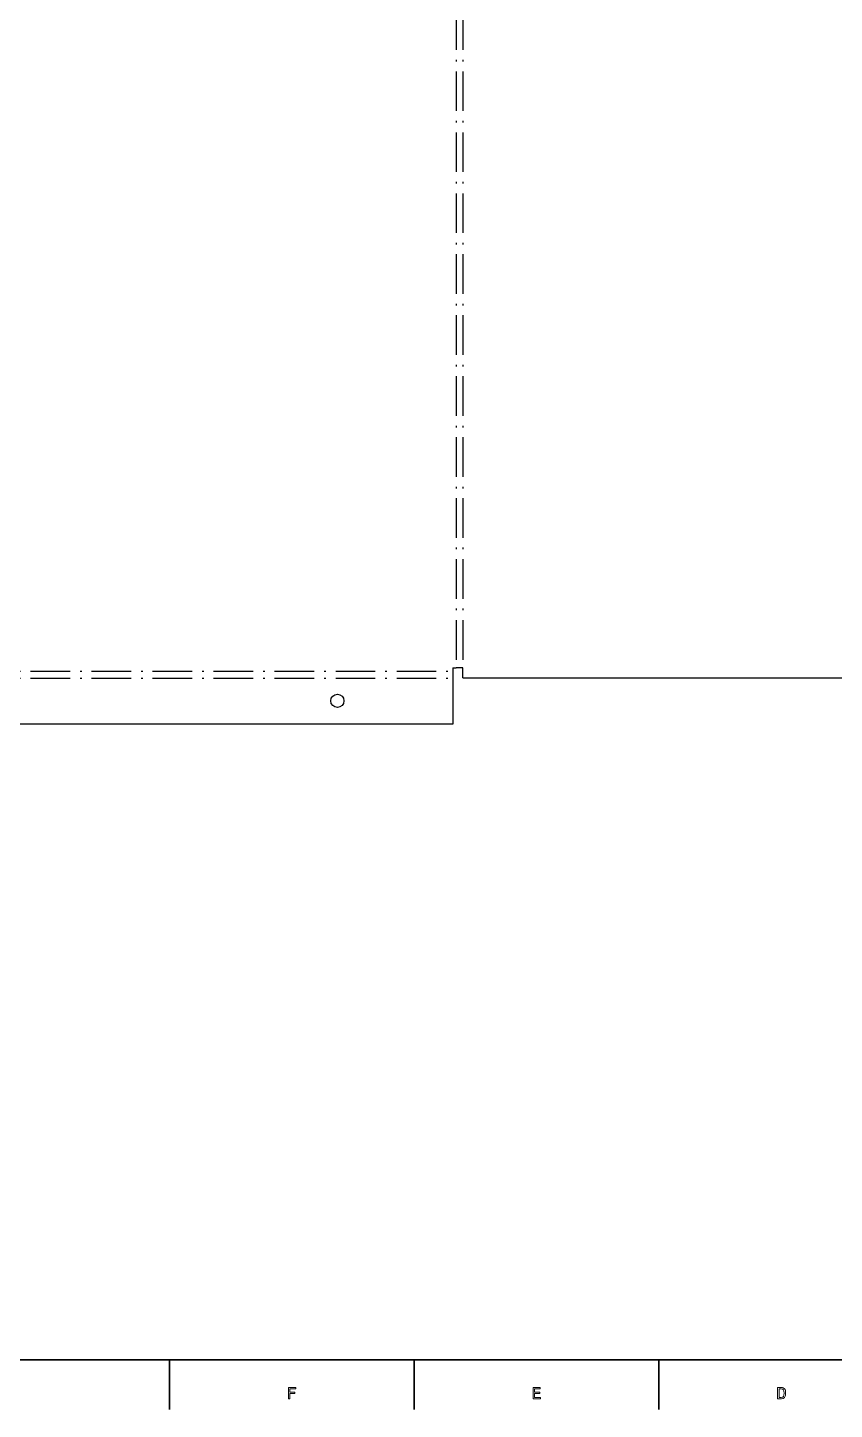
# Model space of a CAD drawing. Extents: x 0 to 1189, y 0 to 841.
# Drawn here: x 699.9 to 944.5, y 5 to 424.2 of the extents above; entities that cross this region are included whole.
import ezdxf

# ---------------------------------------------------------------- set-up
doc = ezdxf.new("R2010")
doc.units = 0
doc.linetypes.add('DASHDOT', pattern=[18.5, 12, -3, 0.5, -3])

msp = doc.modelspace()

# ---------------------------------------------------------------- linework, layer by layer
at = {"color": 1, "linetype": 'DASHDOT'}
for p, q in [((829.792603, 632.944519), (829.792603, 229.944519)), ((831.874268, 632.944519), (831.874268, 229.944519)), ((349.292572, 228.944519), (828.792603, 228.944519)), ((349.292572, 226.862808), (828.792603, 226.862808))]:
    msp.add_line(p, q, dxfattribs=at)
at = {"ltscale": 0.025}
for q in [(829.792603, 229.944519), (828.792603, 228.944519)]:
    msp.add_line((828.792603, 229.944519), q, dxfattribs=at)
at = {"ltscale": 0.052043}
msp.add_line((828.792603, 228.944519), (828.792603, 226.862808), dxfattribs=at)
at = {"ltscale": 0.35}
msp.add_line((828.792603, 226.862808), (828.792603, 212.862808), dxfattribs=at)
at = {"ltscale": 0.052042}
msp.add_line((831.874268, 229.944519), (829.792603, 229.944519), dxfattribs=at)
at = {"ltscale": 0.075}
msp.add_line((831.874268, 226.944519), (831.874268, 229.944519), dxfattribs=at)
for p, q in [((831.874268, 226.944519), (987.874268, 226.944519)), ((826.792603, 212.862808), (351.292572, 212.862808))]:
    msp.add_line(p, q)
at = {"ltscale": 0.05}
msp.add_line((828.792603, 212.862808), (826.792603, 212.862808), dxfattribs=at)
at = {"color": 7, "lineweight": 35}
msp.add_line((20, 20), (1169, 20), dxfattribs=at)
at = {"color": 7, "lineweight": 35, "ltscale": 0.375}
for p, q in [((742.900024, 20), (742.900024, 5)), ((817.099976, 20), (817.099976, 5)), ((891.299988, 20), (891.299988, 5))]:
    msp.add_line(p, q, dxfattribs=at)
at = {"color": 7, "lineweight": 13}
for points in [[(778.966125, 8.166786), (779.435181, 8.166786), (779.435181, 9.775576), (780.907776, 9.775576), (780.907776, 10.194164), (779.435181, 10.194164), (779.435181, 11.243155), (781.245667, 11.243155), (781.245667, 11.666786), (778.966125, 11.666786)], [(853.14093, 8.166786), (855.359985, 8.166786), (855.359985, 8.590417), (853.604919, 8.590417), (853.604919, 9.775576), (855.168335, 9.775576), (855.168335, 10.194164), (853.604919, 10.194164), (853.604919, 11.243155), (855.319641, 11.243155), (855.319641, 11.666786), (853.14093, 11.666786)], [(928.394958, 11.666786), (927.22998, 11.666786), (927.22998, 8.166786), (928.394958, 8.166786), (928.944702, 8.277738), (929.35321, 8.615633), (929.605347, 9.165345), (929.696167, 9.916786), (929.615479, 10.683357), (929.514587, 10.98595), (929.373352, 11.228025), (928.964844, 11.555836), (928.697571, 11.636527)], [(928.35968, 11.248199), (928.742981, 11.17255), (929.005188, 10.940561), (929.16156, 10.527017), (929.211975, 9.916786), (929.156494, 9.326729), (929.000183, 8.913184), (928.73291, 8.666066), (928.35968, 8.585374), (927.699036, 8.585374), (927.699036, 11.248199)]]:
    msp.add_lwpolyline(points, close=True, dxfattribs=at)
msp.add_circle((793.792603, 219.962814), 2)

doc.saveas('drawing.dxf')
